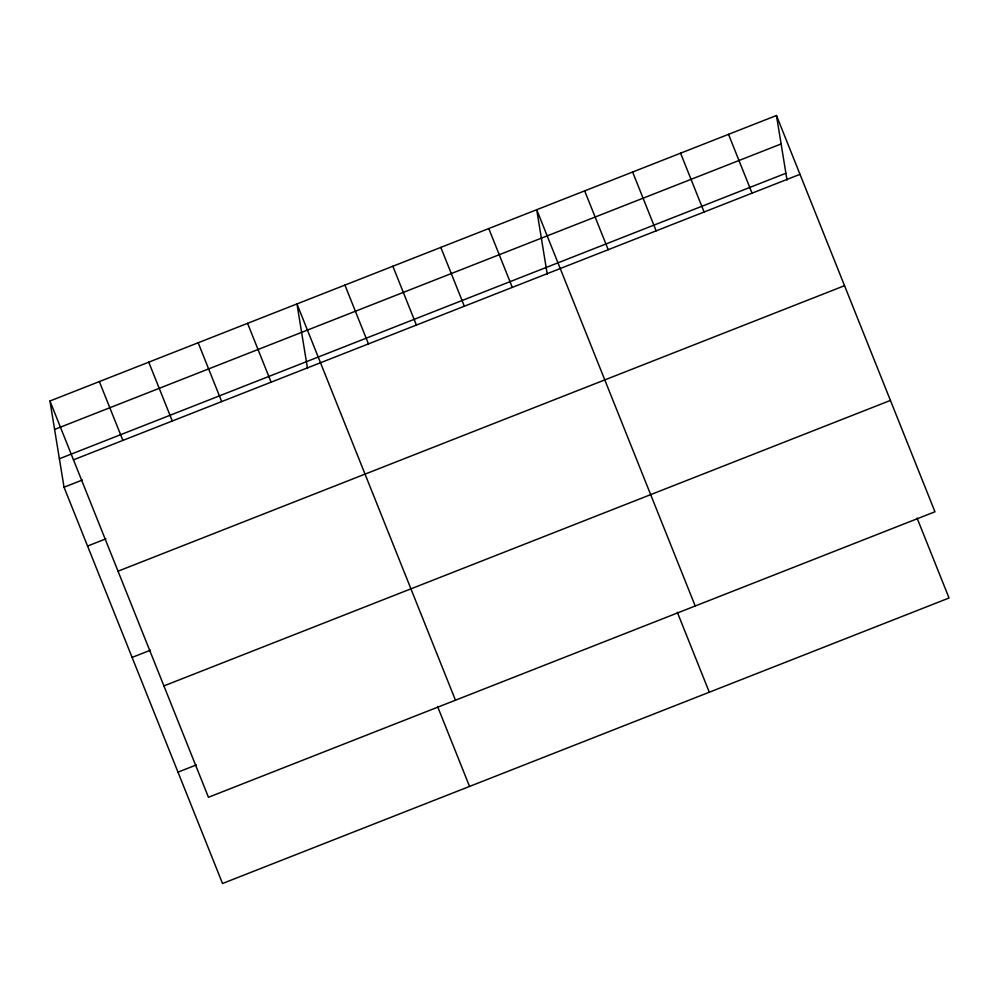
<?xml version="1.0" encoding="UTF-8"?>
<svg xmlns="http://www.w3.org/2000/svg" width="999" height="999" viewBox="0 0 999 999"><rect width="100%" height="100%" fill="white"/><g stroke="black" fill="none" stroke-linecap="round" stroke-linejoin="round"><path stroke-width="1.5" d="M49.95 400.999L776.473 115.497L934.964 511.775L208.454 797.277L49.95 400.999L64.036 487.225L222.527 883.503L949.05 598.001L917.07 518.056M54.595 429.445L781.118 143.956M59.378 458.766L785.901 173.264M73.476 459.827L799.999 174.326M64.036 487.225L82.38 480.007M87.562 546.053L105.906 538.836M118.019 571.191L844.542 285.689M132.105 657.417L150.449 650.199M163.911 685.913L890.434 400.424M177.997 772.14L196.341 764.934M728.521 134.341L752.047 193.169M680.569 153.184L704.095 212.013M632.617 172.028L656.143 230.856M584.665 190.871L608.204 249.7M695.217 605.993L536.713 209.715L547.252 274.263M677.322 612.275L709.302 692.22M488.773 228.559L512.3 287.387M440.821 247.402L464.348 306.231M392.869 266.246L416.396 325.075M344.917 285.077L368.444 343.918M455.469 700.212L296.965 303.921L307.505 368.469M437.574 706.48L469.542 786.438M247.565 323.339L271.091 382.167M198.164 342.757L221.691 401.586M148.751 362.162L172.29 421.004M99.351 381.581L122.889 440.409M776.473 115.497L787.012 180.045"/></g></svg>
